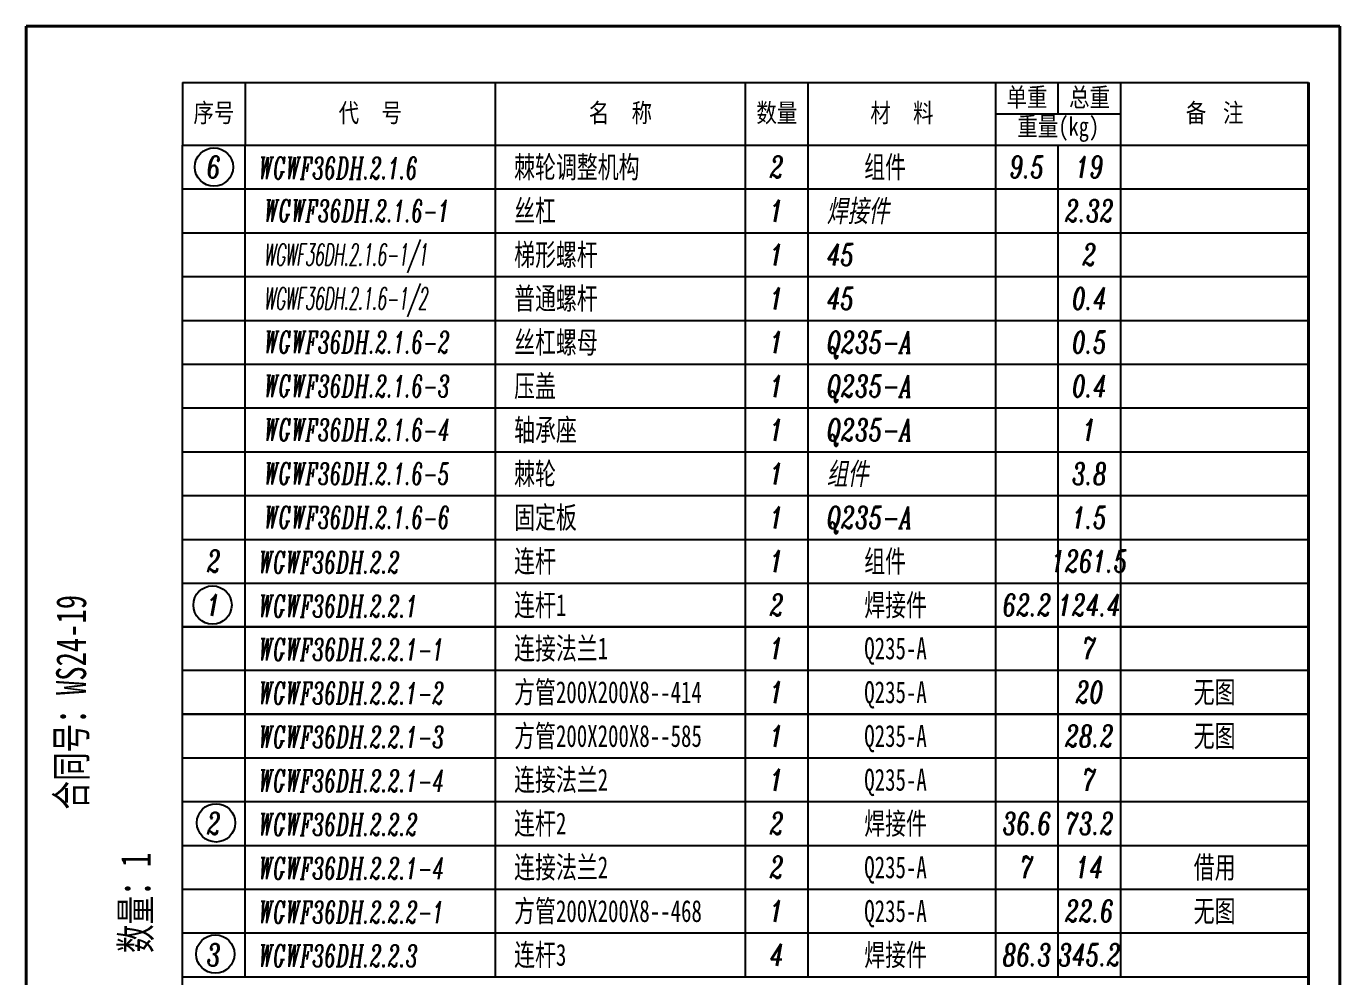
# Model space of a CAD drawing. Header units: millimetres. Extents: x 41246 to 169465, y -141938 to 36614.
# Drawn here: x 151200 to 156450, y -128732 to -124934 of the extents above; entities that cross this region are included whole.
import ezdxf
from ezdxf.enums import TextEntityAlignment as Align

# ---------------------------------------------------------------- set-up
doc = ezdxf.new("R2010")
doc.units = ezdxf.units.MM
doc.layers.add('$TD_AUDIT_GENERATED_(2C4)', color=7, linetype='Continuous', lineweight=40)
for name, color, linetype in [('$TD_AUDIT_GENERATED_(2C5)', 4, 'Continuous'), ('$TD_AUDIT_GENERATED_(2C6)', 3, 'Continuous'), ('$TD_AUDIT_GENERATED_(800E)', 3, 'Continuous')]:
    doc.layers.add(name, color=color, linetype=linetype)
doc.styles.add('$TD_AUDIT_GENERATED_(2C7)', font='italic.shx', dxfattribs={"width": 0.7})
doc.styles.add('$TD_AUDIT_GENERATED_(2C8)', font='', dxfattribs={"width": 0.7})
doc.styles.get("Standard").update_dxf_attribs({"font": '', "width": 0.8})
doc.styles.get('$TD_AUDIT_GENERATED_(2C8)').set_extended_font_data('SimSun')
doc.styles.get('Standard').set_extended_font_data('SimSun')

# ---------------------------------------------------------------- blocks, each defined once
blk = doc.blocks.new('$TD_AUDIT_GENERATED_(327CF)')
for p, q in [((0, 10), (180, 10)), ((0, 10), (0, 0)), ((10, 10), (10, 0)), ((50, 0), (50, 10)), ((90, 0), (90, 10)), ((100, 0), (100, 10)), ((130, 0), (130, 10)), ((140, 5), (140, 10)), ((150, 0), (150, 10)), ((180, 10), (180, 0)), ((130, 5), (150, 5)), ((0, 0), (180, 0))]:
    blk.add_line(p, q)
at = {"char_height": 3, "attachment_point": 5}
for s, insert in [('{\\f\uffbfﾬￌﾣﾤ_GB2312|b0|i0|c134|p49;\\M+5B5A5\\M+5D6D8}', (135, 7.5)), ('{\\f\uffbfﾬￌﾣﾤ_GB2312|b0|i0|c134|p49;\\M+5D7DC\\M+5D6D8}', (145, 7.5)), ('{\\f\uffbfﾬￌﾣﾤ_GB2312|b0|i0|c134|p49;\\M+5D0F2\\M+5BAC5}', (5, 5)), ('{\\f\uffbfﾬￌﾣﾤ_GB2312|b0|i0|c134|p49;\\M+5B4FA    \\M+5BAC5}', (30, 5)), ('{\\f\uffbfﾬￌﾣﾤ_GB2312|b0|i0|c134|p49;\\M+5C3FB    \\M+5B3C6}', (70, 5)), ('{\\f\uffbfﾬￌﾣﾤ_GB2312|b0|i0|c134|p49;\\M+5CAFD\\M+5C1BF}', (95, 5)), ('{\\f\uffbfﾬￌﾣﾤ_GB2312|b0|i0|c134|p49;\\M+5B2C4    \\M+5C1CF}', (115, 5)), ('{\\f\uffbfﾬￌﾣﾤ_GB2312|b0|i0|c134|p49;\\M+5B1B8   \\M+5D7A2}', (165, 5)), ('{\\f\uffbfﾬￌﾣﾤ_GB2312|b0|i0|c134|p49;\\M+5D6D8\\M+5C1BF}(kg)', (140, 2.5))]:
    blk.add_mtext(s, dxfattribs=dict(at, insert=insert))
blk = doc.blocks.new('$TD_AUDIT_GENERATED_(327E7)')
for p, q in [((0, 7), (180, 7)), ((0, 0), (0, 7)), ((10, 0), (10, 7)), ((50, 0), (50, 7)), ((90, 0), (90, 7)), ((100, 0), (100, 7)), ((130, 0), (130, 7)), ((140, 0), (140, 7)), ((150, 0), (150, 7)), ((180, 0), (180, 7)), ((0, 0), (180, 0))]:
    blk.add_line(p, q)
at = {"width": 0.7, "flags": 8}
for tag, style, p in [('1', '$TD_AUDIT_GENERATED_(2C7)', (5, 3.5)), ('4', '$TD_AUDIT_GENERATED_(2C7)', (95, 3.5)), ('6', '$TD_AUDIT_GENERATED_(2C7)', (135, 3.5)), ('7', '$TD_AUDIT_GENERATED_(2C7)', (145, 3.5)), ('8', '$TD_AUDIT_GENERATED_(2C8)', (165, 3.5))]:
    blk.add_attdef(tag, text='', height=3.5, dxfattribs=dict(at, style=style)).set_placement(p, align=Align.MIDDLE_CENTER)
at = {"color": 141, "flags": 8}
for tag, style, width, p in [('2', '$TD_AUDIT_GENERATED_(2C7)', 0.6, (13, 3.5)), ('3', '$TD_AUDIT_GENERATED_(2C8)', 0.7, (53, 3.5)), ('5', '$TD_AUDIT_GENERATED_(2C7)', 0.7, (103, 3.5))]:
    blk.add_attdef(tag, text='', height=3.5, dxfattribs=dict(at, style=style, width=width)).set_placement(p, align=Align.MIDDLE_LEFT)

msp = doc.modelspace()

# ---------------------------------------------------------------- linework, layer by layer
at = {"layer": '$TD_AUDIT_GENERATED_(2C4)'}
for p, q in [((156449.6, -124934.3), (151199.6, -124934.3)), ((151199.6, -124934.3), (151199.6, -132359.3)), ((156449.6, -124934.3), (156449.6, -132359.3)), ((156449.6, -124934.3), (156449.6, -132359.3)), ((156449.6, -124934.3), (156449.6, -132359.3)), ((156324.6, -125159.3), (156324.6, -132234.3))]:
    msp.add_line(p, q, dxfattribs=at)
at = {"layer": '$TD_AUDIT_GENERATED_(2C6)'}
msp.add_line((151824.6, -130834.3), (151824.6, -125409.3), dxfattribs=at)
at = {"layer": '$TD_AUDIT_GENERATED_(800E)'}
for centre in [(151949.6, -125496.8), (151944, -127247.1), (151958.1, -128117.5), (151955.1, -128641.9)]:
    msp.add_circle(centre, 76.6, dxfattribs=at)

# ---------------------------------------------------------------- block references
at = {"layer": '$TD_AUDIT_GENERATED_(2C5)'}
ref = msp.add_blockref('$TD_AUDIT_GENERATED_(327E7)', (151824.6, -125759.3), dxfattribs=dict(at, xscale=24.99999999999968, yscale=24.99999999999968, zscale=24.99999999999968))
ref.add_attrib('2', 'WGWF36DH.2.1.6-1', dxfattribs={"layer": '0', "color": 141, "height": 87.5, "style": '$TD_AUDIT_GENERATED_(2C7)', "width": 0.6, "flags": 8}).set_placement((152149.6, -125671.8), align=Align.MIDDLE_LEFT)
ref.add_attrib('3', '丝杠', dxfattribs={"layer": '0', "color": 141, "height": 87.5, "style": '$TD_AUDIT_GENERATED_(2C8)', "width": 0.7, "flags": 8}).set_placement((153149.6, -125671.8), align=Align.MIDDLE_LEFT)
ref.add_attrib('4', '1', dxfattribs={"layer": '0', "height": 87.5, "style": '$TD_AUDIT_GENERATED_(2C7)', "width": 0.7, "flags": 8}).set_placement((154199.6, -125671.8), align=Align.MIDDLE_CENTER)
ref.add_attrib('5', '焊接件', dxfattribs={"layer": '0', "color": 141, "height": 87.5, "style": '$TD_AUDIT_GENERATED_(2C8)', "oblique": 10, "width": 0.7, "flags": 8}).set_placement((154399.6, -125671.8), align=Align.MIDDLE_LEFT)
ref.add_attrib('7', '2.32', dxfattribs={"layer": '0', "height": 87.5, "style": '$TD_AUDIT_GENERATED_(2C7)', "width": 0.7, "flags": 8}).set_placement((155449.6, -125671.8), align=Align.MIDDLE_CENTER)
ref = msp.add_blockref('$TD_AUDIT_GENERATED_(327E7)', (151824.6, -125934.6), dxfattribs=dict(at, xscale=24.99999999999968, yscale=24.99999999999968, zscale=24.99999999999968))
ref.add_attrib('2', 'WGWF36DH.2.1.6-1/1', dxfattribs={"layer": '0', "color": 141, "height": 87.5, "style": '$TD_AUDIT_GENERATED_(2C7)', "width": 0.5, "flags": 8}).set_placement((152149.6, -125847.1), align=Align.MIDDLE_LEFT)
ref.add_attrib('3', '梯形螺杆', dxfattribs={"layer": '0', "color": 141, "height": 87.5, "style": '$TD_AUDIT_GENERATED_(2C8)', "width": 0.7, "flags": 8}).set_placement((153149.6, -125847.1), align=Align.MIDDLE_LEFT)
ref.add_attrib('4', '1', dxfattribs={"layer": '0', "height": 87.5, "style": '$TD_AUDIT_GENERATED_(2C7)', "width": 0.7, "flags": 8}).set_placement((154199.6, -125847.1), align=Align.MIDDLE_CENTER)
ref.add_attrib('5', '45', dxfattribs={"layer": '0', "color": 141, "height": 87.5, "style": '$TD_AUDIT_GENERATED_(2C7)', "width": 0.7, "flags": 8}).set_placement((154399.6, -125847.1), align=Align.MIDDLE_LEFT)
ref.add_attrib('7', '2', dxfattribs={"layer": '0', "height": 87.5, "style": '$TD_AUDIT_GENERATED_(2C7)', "width": 0.7, "flags": 8}).set_placement((155449.6, -125847.1), align=Align.MIDDLE_CENTER)
ref = msp.add_blockref('$TD_AUDIT_GENERATED_(327E7)', (151824.6, -126109.6), dxfattribs=dict(at, xscale=24.99999999999968, yscale=24.99999999999968, zscale=24.99999999999968))
ref.add_attrib('2', 'WGWF36DH.2.1.6-1/2', dxfattribs={"layer": '0', "color": 141, "height": 87.5, "style": '$TD_AUDIT_GENERATED_(2C7)', "width": 0.5, "flags": 8}).set_placement((152149.6, -126022.1), align=Align.MIDDLE_LEFT)
ref.add_attrib('3', '普通螺杆', dxfattribs={"layer": '0', "color": 141, "height": 87.5, "style": '$TD_AUDIT_GENERATED_(2C8)', "width": 0.7, "flags": 8}).set_placement((153149.6, -126022.1), align=Align.MIDDLE_LEFT)
ref.add_attrib('4', '1', dxfattribs={"layer": '0', "height": 87.5, "style": '$TD_AUDIT_GENERATED_(2C7)', "width": 0.7, "flags": 8}).set_placement((154199.6, -126022.1), align=Align.MIDDLE_CENTER)
ref.add_attrib('5', '45', dxfattribs={"layer": '0', "color": 141, "height": 87.5, "style": '$TD_AUDIT_GENERATED_(2C7)', "width": 0.7, "flags": 8}).set_placement((154399.6, -126022.1), align=Align.MIDDLE_LEFT)
ref.add_attrib('7', '0.4', dxfattribs={"layer": '0', "height": 87.5, "style": '$TD_AUDIT_GENERATED_(2C7)', "width": 0.7, "flags": 8}).set_placement((155449.6, -126022.1), align=Align.MIDDLE_CENTER)
at = {"layer": '$TD_AUDIT_GENERATED_(2C5)', "xscale": 24.99999999999968, "yscale": 24.99999999999968, "zscale": 24.99999999999968}
for p, values in [((151824.6, -126284.6), {'2': 'WGWF36DH.2.1.6-2', '3': '丝杠螺母', '4': '1', '5': 'Q235-A', '7': '0.5'}), ((151824.6, -126459.6), {'2': 'WGWF36DH.2.1.6-3', '3': '压盖', '4': '1', '5': 'Q235-A', '7': '0.4'}), ((151824.6, -126634.6), {'2': 'WGWF36DH.2.1.6-4', '3': '轴承座', '4': '1', '5': 'Q235-A', '7': '1'}), ((151824.6, -126984.6), {'2': 'WGWF36DH.2.1.6-6', '3': '固定板', '4': '1', '5': 'Q235-A', '7': '1.5'})]:
    msp.add_blockref('$TD_AUDIT_GENERATED_(327E7)', p, dxfattribs=at).add_auto_attribs(values)
at = {"layer": '$TD_AUDIT_GENERATED_(2C5)'}
ref = msp.add_blockref('$TD_AUDIT_GENERATED_(327E7)', (151824.6, -126809.6), dxfattribs=dict(at, xscale=24.99999999999968, yscale=24.99999999999968, zscale=24.99999999999968))
ref.add_attrib('2', 'WGWF36DH.2.1.6-5', dxfattribs={"layer": '0', "color": 141, "height": 87.5, "style": '$TD_AUDIT_GENERATED_(2C7)', "width": 0.6, "flags": 8}).set_placement((152149.6, -126722.1), align=Align.MIDDLE_LEFT)
ref.add_attrib('3', '棘轮', dxfattribs={"layer": '0', "color": 141, "height": 87.5, "style": '$TD_AUDIT_GENERATED_(2C8)', "width": 0.7, "flags": 8}).set_placement((153149.6, -126722.1), align=Align.MIDDLE_LEFT)
ref.add_attrib('4', '1', dxfattribs={"layer": '0', "height": 87.5, "style": '$TD_AUDIT_GENERATED_(2C7)', "width": 0.7, "flags": 8}).set_placement((154199.6, -126722.1), align=Align.MIDDLE_CENTER)
ref.add_attrib('5', '组件', dxfattribs={"layer": '0', "color": 141, "height": 87.5, "style": '$TD_AUDIT_GENERATED_(2C8)', "oblique": 10, "width": 0.7, "flags": 8}).set_placement((154399.6, -126722.1), align=Align.MIDDLE_LEFT)
ref.add_attrib('7', '3.8', dxfattribs={"layer": '0', "height": 87.5, "style": '$TD_AUDIT_GENERATED_(2C7)', "width": 0.7, "flags": 8}).set_placement((155449.6, -126722.1), align=Align.MIDDLE_CENTER)
at = {"layer": '$TD_AUDIT_GENERATED_(2C5)', "xscale": 25, "yscale": 25, "zscale": 25}
for p in [(151824.6, -126810), (151824.6, -127857.1), (151824.6, -128557.5)]:
    msp.add_blockref('$TD_AUDIT_GENERATED_(327E7)', p, dxfattribs=at)
at = {"layer": '$TD_AUDIT_GENERATED_(2C6)', "xscale": 25, "yscale": 25, "zscale": 25}
msp.add_blockref('$TD_AUDIT_GENERATED_(327CF)', (151824.6, -125409.3), dxfattribs=at)
at = {"layer": '$TD_AUDIT_GENERATED_(800E)'}
ref = msp.add_blockref('$TD_AUDIT_GENERATED_(327E7)', (151824.6, -125584.3), dxfattribs=dict(at, xscale=24.99999999999974, yscale=24.99999999999974, zscale=24.99999999999974))
ref.add_attrib('1', '6', dxfattribs={"layer": '0', "height": 87.5, "style": '$TD_AUDIT_GENERATED_(2C7)', "width": 0.7, "flags": 8}).set_placement((151949.6, -125496.8), align=Align.MIDDLE_CENTER)
ref.add_attrib('2', 'WGWF36DH.2.1.6', dxfattribs={"layer": '0', "color": 141, "height": 87.5, "style": '$TD_AUDIT_GENERATED_(2C7)', "width": 0.6, "flags": 8}).set_placement((152127.7, -125501), align=Align.MIDDLE_LEFT)
ref.add_attrib('3', '棘轮调整机构', dxfattribs={"layer": '0', "color": 141, "height": 87.5, "style": '$TD_AUDIT_GENERATED_(2C8)', "width": 0.7, "flags": 8}).set_placement((153149.6, -125496.8), align=Align.MIDDLE_LEFT)
ref.add_attrib('4', '2', dxfattribs={"layer": '0', "height": 87.5, "style": '$TD_AUDIT_GENERATED_(2C7)', "width": 0.7, "flags": 8}).set_placement((154199.6, -125496.8), align=Align.MIDDLE_CENTER)
ref.add_attrib('5', '组件', dxfattribs={"layer": '0', "color": 141, "height": 87.5, "style": '$TD_AUDIT_GENERATED_(2C8)', "width": 0.7, "flags": 8}).set_placement((154549.1, -125496.8), align=Align.MIDDLE_LEFT)
ref.add_attrib('6', '9.5', dxfattribs={"layer": '0', "height": 87.5, "style": '$TD_AUDIT_GENERATED_(2C7)', "width": 0.7, "flags": 8}).set_placement((155199.6, -125496.8), align=Align.MIDDLE_CENTER)
ref.add_attrib('7', '19', dxfattribs={"layer": '0', "height": 87.5, "style": '$TD_AUDIT_GENERATED_(2C7)', "width": 0.7, "flags": 8}).set_placement((155449.6, -125496.8), align=Align.MIDDLE_CENTER)
ref = msp.add_blockref('$TD_AUDIT_GENERATED_(327E7)', (151824.6, -127159.6), dxfattribs=dict(at, xscale=24.99999992873444, yscale=24.99999992873444, zscale=24.99999992873444))
ref.add_attrib('1', '2', dxfattribs={"layer": '0', "height": 87.5, "style": '$TD_AUDIT_GENERATED_(2C7)', "width": 0.7, "flags": 8}).set_placement((151949.6, -127072.1), align=Align.MIDDLE_CENTER)
ref.add_attrib('2', 'WGWF36DH.2.2', dxfattribs={"layer": '0', "color": 141, "height": 87.5, "style": '$TD_AUDIT_GENERATED_(2C7)', "width": 0.6, "flags": 8}).set_placement((152127.7, -127076.4), align=Align.MIDDLE_LEFT)
ref.add_attrib('3', '连杆', dxfattribs={"layer": '0', "color": 141, "height": 87.5, "style": '$TD_AUDIT_GENERATED_(2C8)', "width": 0.7, "flags": 8}).set_placement((153149.6, -127072.1), align=Align.MIDDLE_LEFT)
ref.add_attrib('4', '1', dxfattribs={"layer": '0', "height": 87.5, "style": '$TD_AUDIT_GENERATED_(2C7)', "width": 0.7, "flags": 8}).set_placement((154199.6, -127072.1), align=Align.MIDDLE_CENTER)
ref.add_attrib('5', '组件', dxfattribs={"layer": '0', "color": 141, "height": 87.5, "style": '$TD_AUDIT_GENERATED_(2C8)', "width": 0.7, "flags": 8}).set_placement((154549.1, -127072.1), align=Align.MIDDLE_LEFT)
ref.add_attrib('7', '1261.5', dxfattribs={"layer": '0', "height": 87.5, "style": '$TD_AUDIT_GENERATED_(2C7)', "width": 0.7, "flags": 8}).set_placement((155449.6, -127072.1), align=Align.MIDDLE_CENTER)
ref = msp.add_blockref('$TD_AUDIT_GENERATED_(327E7)', (151824.6, -127334.6), dxfattribs=dict(at, xscale=24.99987500061979, yscale=24.99987500061979, zscale=24.99987500061979))
ref.add_attrib('1', '1', dxfattribs={"layer": '0', "height": 87.5, "style": '$TD_AUDIT_GENERATED_(2C7)', "width": 0.7, "flags": 8}).set_placement((151949.6, -127247.1), align=Align.MIDDLE_CENTER)
ref.add_attrib('2', 'WGWF36DH.2.2.1', dxfattribs={"layer": '0', "color": 141, "height": 87.5, "style": '$TD_AUDIT_GENERATED_(2C7)', "width": 0.6, "flags": 8}).set_placement((152127.7, -127251.4), align=Align.MIDDLE_LEFT)
ref.add_attrib('3', '连杆1', dxfattribs={"layer": '0', "color": 141, "height": 87.5, "style": '$TD_AUDIT_GENERATED_(2C8)', "width": 0.7, "flags": 8}).set_placement((153149.6, -127247.1), align=Align.MIDDLE_LEFT)
ref.add_attrib('4', '2', dxfattribs={"layer": '0', "height": 87.5, "style": '$TD_AUDIT_GENERATED_(2C7)', "width": 0.7, "flags": 8}).set_placement((154199.6, -127247.1), align=Align.MIDDLE_CENTER)
ref.add_attrib('5', '焊接件', dxfattribs={"layer": '0', "color": 141, "height": 87.5, "style": '$TD_AUDIT_GENERATED_(2C8)', "width": 0.7, "flags": 8}).set_placement((154549.1, -127247.1), align=Align.MIDDLE_LEFT)
ref.add_attrib('6', '62.2', dxfattribs={"layer": '0', "height": 87.5, "style": '$TD_AUDIT_GENERATED_(2C7)', "width": 0.7, "flags": 8}).set_placement((155199.6, -127247.1), align=Align.MIDDLE_CENTER)
ref.add_attrib('7', '124.4', dxfattribs={"layer": '0', "height": 87.5, "style": '$TD_AUDIT_GENERATED_(2C7)', "width": 0.7, "flags": 8}).set_placement((155449.6, -127247.1), align=Align.MIDDLE_CENTER)
ref = msp.add_blockref('$TD_AUDIT_GENERATED_(327E7)', (151824.5, -127507.8), dxfattribs=dict(at, xscale=25.00000000000046, yscale=25.00000000000046, zscale=25.00000000000046))
ref.add_attrib('2', 'WGWF36DH.2.2.1-1', dxfattribs={"layer": '0', "color": 141, "height": 87.5, "style": '$TD_AUDIT_GENERATED_(2C7)', "width": 0.6, "flags": 8}).set_placement((152127.7, -127424.6), align=Align.MIDDLE_LEFT)
ref.add_attrib('3', '连接法兰1', dxfattribs={"layer": '0', "color": 141, "height": 87.5, "style": '$TD_AUDIT_GENERATED_(2C8)', "width": 0.7, "flags": 8}).set_placement((153149.5, -127420.3), align=Align.MIDDLE_LEFT)
ref.add_attrib('4', '1', dxfattribs={"layer": '0', "height": 87.5, "style": '$TD_AUDIT_GENERATED_(2C7)', "width": 0.7, "flags": 8}).set_placement((154199.5, -127420.3), align=Align.MIDDLE_CENTER)
ref.add_attrib('5', 'Q235-A', dxfattribs={"layer": '0', "color": 141, "height": 87.5, "style": '$TD_AUDIT_GENERATED_(2C8)', "width": 0.7, "flags": 8}).set_placement((154549.1, -127420.3), align=Align.MIDDLE_LEFT)
ref.add_attrib('7', '7', dxfattribs={"layer": '0', "height": 87.5, "style": '$TD_AUDIT_GENERATED_(2C7)', "width": 0.7, "flags": 8}).set_placement((155449.5, -127420.3), align=Align.MIDDLE_CENTER)
ref = msp.add_blockref('$TD_AUDIT_GENERATED_(327E7)', (151824.5, -127682.8), dxfattribs=dict(at, xscale=25.00000000000046, yscale=25.00000000000046, zscale=25.00000000000046))
ref.add_attrib('2', 'WGWF36DH.2.2.1-2', dxfattribs={"layer": '0', "color": 141, "height": 87.5, "style": '$TD_AUDIT_GENERATED_(2C7)', "width": 0.6, "flags": 8}).set_placement((152127.7, -127599.6), align=Align.MIDDLE_LEFT)
ref.add_attrib('3', '方管200X200X8--414', dxfattribs={"layer": '0', "color": 141, "height": 87.5, "style": '$TD_AUDIT_GENERATED_(2C8)', "width": 0.7, "flags": 8}).set_placement((153149.5, -127595.3), align=Align.MIDDLE_LEFT)
ref.add_attrib('4', '1', dxfattribs={"layer": '0', "height": 87.5, "style": '$TD_AUDIT_GENERATED_(2C7)', "width": 0.7, "flags": 8}).set_placement((154199.5, -127595.3), align=Align.MIDDLE_CENTER)
ref.add_attrib('5', 'Q235-A', dxfattribs={"layer": '0', "color": 141, "height": 87.5, "style": '$TD_AUDIT_GENERATED_(2C8)', "width": 0.7, "flags": 8}).set_placement((154549.1, -127595.3), align=Align.MIDDLE_LEFT)
ref.add_attrib('7', '20', dxfattribs={"layer": '0', "height": 87.5, "style": '$TD_AUDIT_GENERATED_(2C7)', "width": 0.7, "flags": 8}).set_placement((155449.5, -127595.3), align=Align.MIDDLE_CENTER)
ref.add_attrib('8', '无图', dxfattribs={"layer": '0', "height": 87.5, "style": '$TD_AUDIT_GENERATED_(2C8)', "width": 0.7, "flags": 8}).set_placement((155949.5, -127595.3), align=Align.MIDDLE_CENTER)
ref = msp.add_blockref('$TD_AUDIT_GENERATED_(327E7)', (151824.6, -127857.8), dxfattribs=dict(at, xscale=25.00000000000046, yscale=25.00000000000046, zscale=25.00000000000046))
ref.add_attrib('2', 'WGWF36DH.2.2.1-3', dxfattribs={"layer": '0', "color": 141, "height": 87.5, "style": '$TD_AUDIT_GENERATED_(2C7)', "width": 0.6, "flags": 8}).set_placement((152127.7, -127774.6), align=Align.MIDDLE_LEFT)
ref.add_attrib('3', '方管200X200X8--585', dxfattribs={"layer": '0', "color": 141, "height": 87.5, "style": '$TD_AUDIT_GENERATED_(2C8)', "width": 0.7, "flags": 8}).set_placement((153149.6, -127770.3), align=Align.MIDDLE_LEFT)
ref.add_attrib('4', '1', dxfattribs={"layer": '0', "height": 87.5, "style": '$TD_AUDIT_GENERATED_(2C7)', "width": 0.7, "flags": 8}).set_placement((154199.6, -127770.3), align=Align.MIDDLE_CENTER)
ref.add_attrib('5', 'Q235-A', dxfattribs={"layer": '0', "color": 141, "height": 87.5, "style": '$TD_AUDIT_GENERATED_(2C8)', "width": 0.7, "flags": 8}).set_placement((154549.1, -127770.3), align=Align.MIDDLE_LEFT)
ref.add_attrib('7', '28.2', dxfattribs={"layer": '0', "height": 87.5, "style": '$TD_AUDIT_GENERATED_(2C7)', "width": 0.7, "flags": 8}).set_placement((155449.6, -127770.3), align=Align.MIDDLE_CENTER)
ref.add_attrib('8', '无图', dxfattribs={"layer": '0', "height": 87.5, "style": '$TD_AUDIT_GENERATED_(2C8)', "width": 0.7, "flags": 8}).set_placement((155949.6, -127770.3), align=Align.MIDDLE_CENTER)
ref = msp.add_blockref('$TD_AUDIT_GENERATED_(327E7)', (151824.6, -128032.8), dxfattribs=dict(at, xscale=24.99999999999999, yscale=24.99999999999999, zscale=24.99999999999999))
ref.add_attrib('2', 'WGWF36DH.2.2.1-4', dxfattribs={"layer": '0', "color": 141, "height": 87.5, "style": '$TD_AUDIT_GENERATED_(2C7)', "width": 0.6, "flags": 8}).set_placement((152127.7, -127949.6), align=Align.MIDDLE_LEFT)
ref.add_attrib('3', '连接法兰2', dxfattribs={"layer": '0', "color": 141, "height": 87.5, "style": '$TD_AUDIT_GENERATED_(2C8)', "width": 0.7, "flags": 8}).set_placement((153149.6, -127945.3), align=Align.MIDDLE_LEFT)
ref.add_attrib('4', '1', dxfattribs={"layer": '0', "height": 87.5, "style": '$TD_AUDIT_GENERATED_(2C7)', "width": 0.7, "flags": 8}).set_placement((154199.6, -127945.3), align=Align.MIDDLE_CENTER)
ref.add_attrib('5', 'Q235-A', dxfattribs={"layer": '0', "color": 141, "height": 87.5, "style": '$TD_AUDIT_GENERATED_(2C8)', "width": 0.7, "flags": 8}).set_placement((154549.1, -127945.3), align=Align.MIDDLE_LEFT)
ref.add_attrib('7', '7', dxfattribs={"layer": '0', "height": 87.5, "style": '$TD_AUDIT_GENERATED_(2C7)', "width": 0.7, "flags": 8}).set_placement((155449.6, -127945.3), align=Align.MIDDLE_CENTER)
ref = msp.add_blockref('$TD_AUDIT_GENERATED_(327E7)', (151824.6, -128207.5), dxfattribs=dict(at, xscale=24.99987500061979, yscale=24.99987500061979, zscale=24.99987500061979))
ref.add_attrib('1', '2', dxfattribs={"layer": '0', "height": 87.5, "style": '$TD_AUDIT_GENERATED_(2C7)', "width": 0.7, "flags": 8}).set_placement((151949.6, -128120), align=Align.MIDDLE_CENTER)
ref.add_attrib('2', 'WGWF36DH.2.2.2', dxfattribs={"layer": '0', "color": 141, "height": 87.5, "style": '$TD_AUDIT_GENERATED_(2C7)', "width": 0.6, "flags": 8}).set_placement((152127.7, -128124.2), align=Align.MIDDLE_LEFT)
ref.add_attrib('3', '连杆2', dxfattribs={"layer": '0', "color": 141, "height": 87.5, "style": '$TD_AUDIT_GENERATED_(2C8)', "width": 0.7, "flags": 8}).set_placement((153149.6, -128120), align=Align.MIDDLE_LEFT)
ref.add_attrib('4', '2', dxfattribs={"layer": '0', "height": 87.5, "style": '$TD_AUDIT_GENERATED_(2C7)', "width": 0.7, "flags": 8}).set_placement((154199.6, -128120), align=Align.MIDDLE_CENTER)
ref.add_attrib('5', '焊接件', dxfattribs={"layer": '0', "color": 141, "height": 87.5, "style": '$TD_AUDIT_GENERATED_(2C8)', "width": 0.7, "flags": 8}).set_placement((154549.1, -128120), align=Align.MIDDLE_LEFT)
ref.add_attrib('6', '36.6', dxfattribs={"layer": '0', "height": 87.5, "style": '$TD_AUDIT_GENERATED_(2C7)', "width": 0.7, "flags": 8}).set_placement((155199.6, -128120), align=Align.MIDDLE_CENTER)
ref.add_attrib('7', '73.2', dxfattribs={"layer": '0', "height": 87.5, "style": '$TD_AUDIT_GENERATED_(2C7)', "width": 0.7, "flags": 8}).set_placement((155449.6, -128120), align=Align.MIDDLE_CENTER)
ref = msp.add_blockref('$TD_AUDIT_GENERATED_(327E7)', (151824.6, -128382.5), dxfattribs=dict(at, xscale=24.99987500061979, yscale=24.99987500061979, zscale=24.99987500061979))
ref.add_attrib('2', 'WGWF36DH.2.2.1-4', dxfattribs={"layer": '0', "color": 141, "height": 87.5, "style": '$TD_AUDIT_GENERATED_(2C7)', "width": 0.6, "flags": 8}).set_placement((152127.7, -128299.2), align=Align.MIDDLE_LEFT)
ref.add_attrib('3', '连接法兰2', dxfattribs={"layer": '0', "color": 141, "height": 87.5, "style": '$TD_AUDIT_GENERATED_(2C8)', "width": 0.7, "flags": 8}).set_placement((153149.6, -128295), align=Align.MIDDLE_LEFT)
ref.add_attrib('4', '2', dxfattribs={"layer": '0', "height": 87.5, "style": '$TD_AUDIT_GENERATED_(2C7)', "width": 0.7, "flags": 8}).set_placement((154199.6, -128295), align=Align.MIDDLE_CENTER)
ref.add_attrib('5', 'Q235-A', dxfattribs={"layer": '0', "color": 141, "height": 87.5, "style": '$TD_AUDIT_GENERATED_(2C8)', "width": 0.7, "flags": 8}).set_placement((154549.1, -128295), align=Align.MIDDLE_LEFT)
ref.add_attrib('6', '7', dxfattribs={"layer": '0', "height": 87.5, "style": '$TD_AUDIT_GENERATED_(2C7)', "width": 0.7, "flags": 8}).set_placement((155199.6, -128295), align=Align.MIDDLE_CENTER)
ref.add_attrib('7', '14', dxfattribs={"layer": '0', "height": 87.5, "style": '$TD_AUDIT_GENERATED_(2C7)', "width": 0.7, "flags": 8}).set_placement((155449.6, -128295), align=Align.MIDDLE_CENTER)
ref.add_attrib('8', '借用', dxfattribs={"layer": '0', "height": 87.5, "style": '$TD_AUDIT_GENERATED_(2C8)', "width": 0.7, "flags": 8}).set_placement((155949.6, -128295), align=Align.MIDDLE_CENTER)
ref = msp.add_blockref('$TD_AUDIT_GENERATED_(327E7)', (151824.6, -128557.5), dxfattribs=dict(at, xscale=24.99987500061979, yscale=24.99987500061979, zscale=24.99987500061979))
ref.add_attrib('2', 'WGWF36DH.2.2.2-1', dxfattribs={"layer": '0', "color": 141, "height": 87.5, "style": '$TD_AUDIT_GENERATED_(2C7)', "width": 0.6, "flags": 8}).set_placement((152127.7, -128474.2), align=Align.MIDDLE_LEFT)
ref.add_attrib('3', '方管200X200X8--468', dxfattribs={"layer": '0', "color": 141, "height": 87.5, "style": '$TD_AUDIT_GENERATED_(2C8)', "width": 0.7, "flags": 8}).set_placement((153149.6, -128470), align=Align.MIDDLE_LEFT)
ref.add_attrib('4', '1', dxfattribs={"layer": '0', "height": 87.5, "style": '$TD_AUDIT_GENERATED_(2C7)', "width": 0.7, "flags": 8}).set_placement((154199.6, -128470), align=Align.MIDDLE_CENTER)
ref.add_attrib('5', 'Q235-A', dxfattribs={"layer": '0', "color": 141, "height": 87.5, "style": '$TD_AUDIT_GENERATED_(2C8)', "width": 0.7, "flags": 8}).set_placement((154549.1, -128470), align=Align.MIDDLE_LEFT)
ref.add_attrib('7', '22.6', dxfattribs={"layer": '0', "height": 87.5, "style": '$TD_AUDIT_GENERATED_(2C7)', "width": 0.7, "flags": 8}).set_placement((155449.6, -128470), align=Align.MIDDLE_CENTER)
ref.add_attrib('8', '无图', dxfattribs={"layer": '0', "height": 87.5, "style": '$TD_AUDIT_GENERATED_(2C8)', "width": 0.7, "flags": 8}).set_placement((155949.6, -128470), align=Align.MIDDLE_CENTER)
ref = msp.add_blockref('$TD_AUDIT_GENERATED_(327E7)', (151824.6, -128732.5), dxfattribs=dict(at, xscale=24.99987500061979, yscale=24.99987500061979, zscale=24.99987500061979))
ref.add_attrib('1', '3', dxfattribs={"layer": '0', "height": 87.5, "style": '$TD_AUDIT_GENERATED_(2C7)', "width": 0.7, "flags": 8}).set_placement((151949.6, -128645), align=Align.MIDDLE_CENTER)
ref.add_attrib('2', 'WGWF36DH.2.2.3', dxfattribs={"layer": '0', "color": 141, "height": 87.5, "style": '$TD_AUDIT_GENERATED_(2C7)', "width": 0.6, "flags": 8}).set_placement((152127.7, -128649.2), align=Align.MIDDLE_LEFT)
ref.add_attrib('3', '连杆3', dxfattribs={"layer": '0', "color": 141, "height": 87.5, "style": '$TD_AUDIT_GENERATED_(2C8)', "width": 0.7, "flags": 8}).set_placement((153149.6, -128645), align=Align.MIDDLE_LEFT)
ref.add_attrib('4', '4', dxfattribs={"layer": '0', "height": 87.5, "style": '$TD_AUDIT_GENERATED_(2C7)', "width": 0.7, "flags": 8}).set_placement((154199.6, -128645), align=Align.MIDDLE_CENTER)
ref.add_attrib('5', '焊接件', dxfattribs={"layer": '0', "color": 141, "height": 87.5, "style": '$TD_AUDIT_GENERATED_(2C8)', "width": 0.7, "flags": 8}).set_placement((154549.1, -128645), align=Align.MIDDLE_LEFT)
ref.add_attrib('6', '86.3', dxfattribs={"layer": '0', "height": 87.5, "style": '$TD_AUDIT_GENERATED_(2C7)', "width": 0.7, "flags": 8}).set_placement((155199.6, -128645), align=Align.MIDDLE_CENTER)
ref.add_attrib('7', '345.2', dxfattribs={"layer": '0', "height": 87.5, "style": '$TD_AUDIT_GENERATED_(2C7)', "width": 0.7, "flags": 8}).set_placement((155449.6, -128645), align=Align.MIDDLE_CENTER)

# ---------------------------------------------------------------- texts
at = {"layer": '$TD_AUDIT_GENERATED_(2C6)', "insert": (151318.9, -130755.2), "char_height": 178.0779, "width": 7479.78, "attachment_point": 1, "rotation": 90, "style": '$TD_AUDIT_GENERATED_(2C8)'}
msp.add_mtext('{\\H0.6739x;\\M+5CFEE\\M+5C4BF\\M+5C3FB\\M+5B3C6\\M+5A3BA\\M+5C7FA\\M+5B8B7\\M+5B6AB\\M+5BAEA3620\\M+5B8D6\\M+5B9DC\\M+5B7C0\\M+5B8AF\\M+5C6CC\\M+5BBFA             \\M+5BACF\\M+5CDAC\\M+5BAC5\\M+5A3BAWS24-19\\P\\M+5B2BF\\M+5BCFE\\M+5C3FB\\M+5B3C6\\M+5A3BA\\M+5BAE1\\M+5CFF2\\M+5D2C6\\M+5B6AF\\M+5B3B5                 \\M+5CAFD\\M+5C1BF\\M+5A3BA1    }\\M+5A1A1\\M+5A1A1\\M+5A1A1', dxfattribs=at)

doc.saveas('drawing.dxf')
